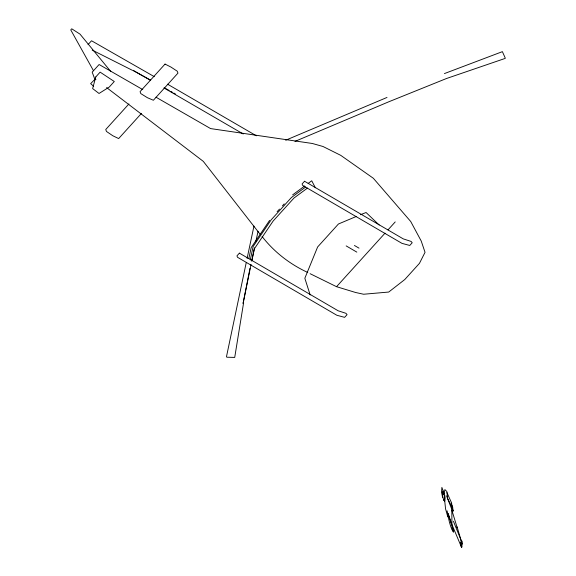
<?xml version="1.0" encoding="UTF-8"?>
<svg xmlns="http://www.w3.org/2000/svg" width="576" height="576" viewBox="0 0 576 576"><rect width="100%" height="100%" fill="white"/><g stroke="black" fill="none" stroke-linecap="round" stroke-linejoin="round"><path stroke-width="0.86" d="M447.127 510.876C448.394 517.284 449.323 523.901 452.232 530.086L452.203 526.716L448.121 513.698M461.426 541.577L457.085 526.853L456.854 527.645M461.52 546.984C459.886 542.39 461.887 540.475 461.736 543.917C460.966 538.308 459.994 545.515 461.887 547.2L462.01 541.901L461.585 540.605L461.434 540.936M443.628 493.985L443.052 490.99L443.628 494.95L442.217 491.998L442.505 497.124L441.605 491.746L441.871 487.397L444.233 493.726L444.874 489.586L446.861 491.515L447.566 498.578L451.822 509.393L451.937 524.902L448.121 513.562M461.808 540.95L461.837 543.139M446.983 492.631L451.634 503.057L451.562 506.232L447.559 498.341M447.833 516.946L445.572 508.925L444.24 496.44M444.708 501.156L444.96 498.269L444.348 493.618M243.583 302.875L234.72 357.422L226.778 357.206L226.498 356.587L246.211 262.721M249.998 268.286L243.065 303.502L251.064 264.398M247.104 258.372L253.973 226.058M251.777 260.928L254.484 247.867M248.839 258.574L251.172 247.615L269.604 220.385M250.279 259.891L253.13 246.506L271.181 219.83L291.406 197.518L305.575 187.063M251.755 260.964L254.354 248.796L273.161 221.011L293.969 198.043L307.476 188.078M255.802 241.747L258.055 231.257M461.671 543.391L460.879 539.741L453.427 521.273M452.203 526.968L453.715 531.259L453.413 531.677L453.01 531.259M88.042 44.611L91.534 40.759L154.318 76.673M128.923 103.946L105.746 129.514L106.474 131.458L112.86 135.785L118.663 138.571L141.422 113.45M277.106 211.73L279.475 209.117M282.434 205.855L284.206 203.897M310.104 273.686L336.528 286.69L385.034 233.158M388.03 229.853L395.215 221.918M95.234 79.049L90.641 83.635L93.686 86.306M451.555 506.03L453.046 511.222L451.534 503.287M292.608 194.89L304.646 186.012M308.189 183.398L311.731 180.785L315.374 187.776M444.643 501.199L444.823 495.425M285.674 140.227L387.007 97.445M294.97 141.401L388.872 101.75L446.515 78.502L505.253 58.385L505.08 57.643L502.38 51.653L444.42 73.577M356.335 216.446L338.436 223.999L317.628 246.967L304.841 278.266L310.176 294.977M360.403 214.733L366.077 212.515L379.152 225M444.636 501.062L443.995 499.997L443.902 500.566L442.512 496.166M336.528 286.69L355.586 292.486L363.614 294.242L388.714 292.046L404.784 279.533L419.458 263.34L425.038 252.324L421.222 241.034L410.717 221.501L373.342 178.272L340.762 155.362L322.999 146.491L312.336 143.482L210.593 128.585L156.024 97.222M92.196 50.083L131.954 70.099M307.786 272.484C289.915 264.233 274.169 252.043 262.08 236.484M150.588 80.143L132.79 70.258L150.689 80.417M164.513 87.883L169.157 90.461M170.705 91.318L172.253 92.182M173.801 93.038L175.349 93.902M167.558 84.19L256.349 135.799M163.922 87.934L243.223 133.985M142.769 89.604L99.115 64.512L92.189 72.158L94.5 78.35L95.926 79.438M354.434 245.477L359.006 248.141M346.169 245.902L356.825 252.122M106.589 87.574L203.278 161.352L260.28 234.475M461.513 542.578L461.592 547.034M110.75 71.474L80.021 34.142L71.741 28.8L70.747 29.894L93.485 70.726M451.922 524.491L461.362 546.883L461.318 546.394M451.778 509.969L457.013 527.112M446.609 495.857L447.566 498.578M452.369 505.836L452.83 508.198M452.225 529.69L453.47 532.195L453.686 531.295M452.333 506.297L453.053 510.768M461.981 543.643L462.046 544.306M95.803 76.918L92.621 88.56L99.022 93.478L109.253 87.055L114.286 81.504L100.13 72.144L95.803 76.918M165.046 64.08L140.069 91.642L140.789 93.586L147.377 97.697L153.382 100.26L177.955 73.13L177.235 71.194L170.921 67.054L165.046 64.08M239.407 253.145L236.959 255.852L237.485 257.263L336.838 315.259L344.614 317.347L347.062 314.647L345.924 313.308L338.134 310.774L239.407 253.145M304.546 181.253L302.098 183.96L302.63 185.378L401.983 243.367L409.752 245.462L412.2 242.755L411.062 241.416L403.272 238.882L304.546 181.253"/></g></svg>
